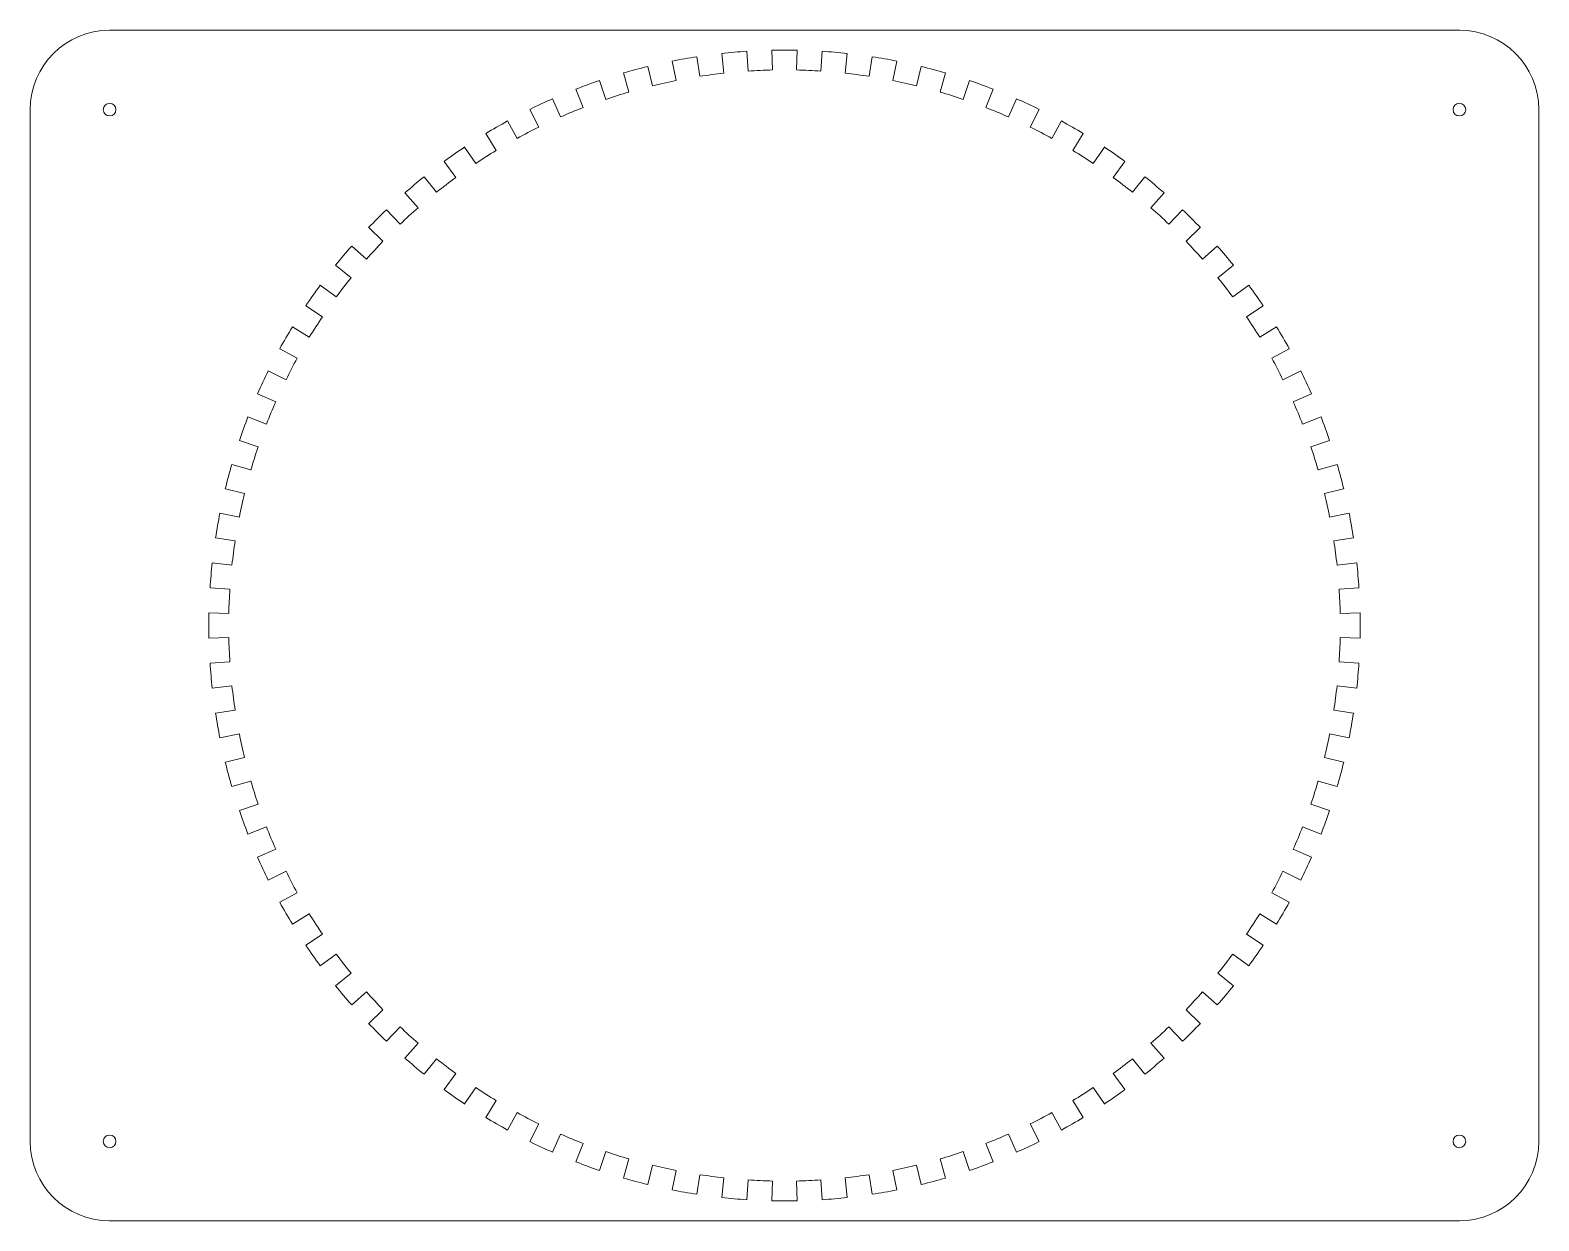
# Model space of a CAD drawing. Header units: millimetres. Extents: x -190 to 190, y -150 to 150.
import ezdxf

# ---------------------------------------------------------------- set-up
doc = ezdxf.new("R2010")
doc.units = ezdxf.units.MM

msp = doc.modelspace()

# ---------------------------------------------------------------- linework, layer by layer
at = {"color": 7, "linetype": 'Continuous', "lineweight": 15}
for p, q in [((170, 150), (-170, 150)), ((-9.16, 139.7), (-9.48, 144.69)), ((-3.16, 144.97), (-3.05, 139.97)), ((3.05, 139.97), (3.16, 144.97)), ((9.48, 144.69), (9.16, 139.7)), ((-33.28, 135.99), (-34.46, 140.84)), ((-28.29, 142.21), (-27.31, 137.31)), ((-21.3, 138.37), (-22.06, 143.31)), ((-15.79, 144.14), (-15.24, 139.17)), ((15.24, 139.17), (15.79, 144.14)), ((22.06, 143.31), (21.3, 138.37)), ((27.31, 137.31), (28.29, 142.21)), ((34.46, 140.84), (33.28, 135.99)), ((-45, 132.57), (-46.61, 137.3)), ((-40.58, 139.21), (-39.18, 134.41)), ((39.18, 134.41), (40.58, 139.21)), ((46.61, 137.3), (45, 132.57)), ((-52.55, 135.14), (-50.74, 130.48)), ((50.74, 130.48), (52.55, 135.14)), ((-190, 130), (-190, -130)), ((-64.13, 130.05), (-61.92, 125.56)), ((-56.38, 128.14), (-58.4, 132.72)), ((58.4, 132.72), (56.38, 128.14)), ((61.92, 125.56), (64.13, 130.05)), ((190, -130), (190, 130)), ((-67.34, 122.74), (-69.74, 127.13)), ((69.74, 127.13), (67.34, 122.74)), ((-75.22, 123.96), (-72.63, 119.69)), ((72.63, 119.69), (75.22, 123.96)), ((-77.78, 116.41), (-80.56, 120.56)), ((80.56, 120.56), (77.78, 116.41)), ((-85.74, 116.93), (-82.78, 112.9)), ((82.78, 112.9), (85.74, 116.93)), ((-87.63, 109.18), (-90.76, 113.08)), ((90.76, 113.08), (87.63, 109.18)), ((-95.61, 109.02), (-92.31, 105.26)), ((92.31, 105.26), (95.61, 109.02)), ((-96.81, 101.13), (-100.27, 104.74)), ((100.27, 104.74), (96.81, 101.13)), ((-104.74, 100.27), (-101.13, 96.81)), ((101.13, 96.81), (104.74, 100.27)), ((-105.26, 92.31), (-109.02, 95.61)), ((109.02, 95.61), (105.26, 92.31)), ((-113.08, 90.76), (-109.18, 87.63)), ((109.18, 87.63), (113.08, 90.76)), ((-112.9, 82.78), (-116.93, 85.74)), ((116.93, 85.74), (112.9, 82.78)), ((-120.56, 80.56), (-116.41, 77.78)), ((116.41, 77.78), (120.56, 80.56)), ((-119.69, 72.63), (-123.96, 75.22)), ((123.96, 75.22), (119.69, 72.63)), ((-127.13, 69.74), (-122.74, 67.34)), ((122.74, 67.34), (127.13, 69.74)), ((-125.56, 61.92), (-130.05, 64.13)), ((130.05, 64.13), (125.56, 61.92)), ((-132.72, 58.4), (-128.14, 56.38)), ((128.14, 56.38), (132.72, 58.4)), ((-130.48, 50.74), (-135.14, 52.55)), ((135.14, 52.55), (130.48, 50.74)), ((-137.3, 46.61), (-132.57, 45)), ((132.57, 45), (137.3, 46.61)), ((-134.41, 39.18), (-139.21, 40.58)), ((139.21, 40.58), (134.41, 39.18)), ((-140.84, 34.46), (-135.99, 33.28)), ((135.99, 33.28), (140.84, 34.46)), ((-137.31, 27.31), (-142.21, 28.29)), ((142.21, 28.29), (137.31, 27.31)), ((-143.31, 22.06), (-138.37, 21.3)), ((138.37, 21.3), (143.31, 22.06)), ((-139.17, 15.24), (-144.14, 15.79)), ((144.14, 15.79), (139.17, 15.24)), ((-144.69, 9.48), (-139.7, 9.16)), ((139.7, 9.16), (144.69, 9.48)), ((-139.97, 3.05), (-144.97, 3.16)), ((144.97, 3.16), (139.97, 3.05)), ((-144.97, -3.16), (-139.97, -3.05)), ((139.97, -3.05), (144.97, -3.16)), ((-139.7, -9.16), (-144.69, -9.48)), ((144.69, -9.48), (139.7, -9.16)), ((-144.14, -15.79), (-139.17, -15.24)), ((139.17, -15.24), (144.14, -15.79)), ((-138.37, -21.3), (-143.31, -22.06)), ((143.31, -22.06), (138.37, -21.3)), ((-142.21, -28.29), (-137.31, -27.31)), ((137.31, -27.31), (142.21, -28.29)), ((-135.99, -33.28), (-140.84, -34.46)), ((140.84, -34.46), (135.99, -33.28)), ((-139.21, -40.58), (-134.41, -39.18)), ((134.41, -39.18), (139.21, -40.58)), ((-132.57, -45), (-137.3, -46.61)), ((137.3, -46.61), (132.57, -45)), ((-135.14, -52.55), (-130.48, -50.74)), ((130.48, -50.74), (135.14, -52.55)), ((-128.14, -56.38), (-132.72, -58.4)), ((132.72, -58.4), (128.14, -56.38)), ((-130.05, -64.13), (-125.56, -61.92)), ((125.56, -61.92), (130.05, -64.13)), ((-122.74, -67.34), (-127.13, -69.74)), ((127.13, -69.74), (122.74, -67.34)), ((-123.96, -75.22), (-119.69, -72.63)), ((119.69, -72.63), (123.96, -75.22)), ((-116.41, -77.78), (-120.56, -80.56)), ((120.56, -80.56), (116.41, -77.78)), ((-116.93, -85.74), (-112.9, -82.78)), ((112.9, -82.78), (116.93, -85.74)), ((-109.18, -87.63), (-113.08, -90.76)), ((113.08, -90.76), (109.18, -87.63)), ((-109.02, -95.61), (-105.26, -92.31)), ((105.26, -92.31), (109.02, -95.61)), ((-101.13, -96.81), (-104.74, -100.27)), ((104.74, -100.27), (101.13, -96.81)), ((-100.27, -104.74), (-96.81, -101.13)), ((96.81, -101.13), (100.27, -104.74)), ((-92.31, -105.26), (-95.61, -109.02)), ((95.61, -109.02), (92.31, -105.26)), ((-90.76, -113.08), (-87.63, -109.18)), ((87.63, -109.18), (90.76, -113.08)), ((-82.78, -112.9), (-85.74, -116.93)), ((85.74, -116.93), (82.78, -112.9)), ((-80.56, -120.56), (-77.78, -116.41)), ((77.78, -116.41), (80.56, -120.56)), ((-72.63, -119.69), (-75.22, -123.96)), ((75.22, -123.96), (72.63, -119.69)), ((-69.74, -127.13), (-67.34, -122.74)), ((67.34, -122.74), (69.74, -127.13)), ((-61.92, -125.56), (-64.13, -130.05)), ((-58.4, -132.72), (-56.38, -128.14)), ((56.38, -128.14), (58.4, -132.72)), ((64.13, -130.05), (61.92, -125.56)), ((-50.74, -130.48), (-52.55, -135.14)), ((-46.61, -137.3), (-45, -132.57)), ((45, -132.57), (46.61, -137.3)), ((52.55, -135.14), (50.74, -130.48)), ((-39.18, -134.41), (-40.58, -139.21)), ((-34.46, -140.84), (-33.28, -135.99)), ((33.28, -135.99), (34.46, -140.84)), ((40.58, -139.21), (39.18, -134.41)), ((-27.31, -137.31), (-28.29, -142.21)), ((-22.06, -143.31), (-21.3, -138.37)), ((-15.24, -139.17), (-15.79, -144.14)), ((-9.48, -144.69), (-9.16, -139.7)), ((-3.05, -139.97), (-3.16, -144.97)), ((3.16, -144.97), (3.05, -139.97)), ((9.16, -139.7), (9.48, -144.69)), ((15.79, -144.14), (15.24, -139.17)), ((21.3, -138.37), (22.06, -143.31)), ((28.29, -142.21), (27.31, -137.31)), ((-170, -150), (170, -150))]:
    msp.add_line(p, q, dxfattribs=at)
for centre in [(-170, 130), (170, 130), (-170, -130), (170, -130)]:
    msp.add_circle(centre, 1.6, dxfattribs=at)
for centre, radius, start, end in [((-170, 130), 20, 90, 180), ((170, 130), 20, 0, 90), ((0, 0), 145, 93.75, 96.25), ((0, 0), 145, 88.75, 91.25), ((0, 0), 145, 83.75, 86.25), ((0, 0), 145, 103.75, 106.25), ((0, 0), 145, 98.75, 101.25), ((0, 0), 145, 78.75, 81.25), ((0, 0), 145, 73.75, 76.25), ((0, 0), 145, 108.75, 111.25), ((0, 0), 140, 101.25, 103.75), ((0, 0), 140, 96.25, 98.75), ((0, 0), 140, 91.25, 93.75), ((0, 0), 140, 86.25, 88.75), ((0, 0), 140, 81.25, 83.75), ((0, 0), 140, 76.25, 78.75), ((0, 0), 145, 68.75, 71.25), ((0, 0), 140, 106.25, 108.75), ((0, 0), 140, 71.25, 73.75), ((0, 0), 145, 113.75, 116.25), ((0, 0), 140, 111.25, 113.75), ((0, 0), 140, 66.25, 68.75), ((0, 0), 145, 63.75, 66.25), ((0, 0), 145, 118.75, 121.25), ((0, 0), 140, 116.25, 118.75), ((0, 0), 140, 61.25, 63.75), ((0, 0), 145, 58.75, 61.25), ((0, 0), 145, 123.75, 126.25), ((0, 0), 140, 121.25, 123.75), ((0, 0), 140, 56.25, 58.75), ((0, 0), 145, 53.75, 56.25), ((0, 0), 145, 128.75, 131.25), ((0, 0), 140, 126.25, 128.75), ((0, 0), 140, 51.25, 53.75), ((0, 0), 145, 48.75, 51.25), ((0, 0), 145, 133.75, 136.25), ((0, 0), 140, 131.25, 133.75), ((0, 0), 140, 46.25, 48.75), ((0, 0), 145, 43.75, 46.25), ((0, 0), 145, 138.75, 141.25), ((0, 0), 140, 136.25, 138.75), ((0, 0), 140, 41.25, 43.75), ((0, 0), 145, 38.75, 41.25), ((0, 0), 140, 141.25, 143.75), ((0, 0), 140, 36.25, 38.75), ((0, 0), 145, 143.75, 146.25), ((0, 0), 145, 33.75, 36.25), ((0, 0), 140, 146.25, 148.75), ((0, 0), 140, 31.25, 33.75), ((0, 0), 145, 148.75, 151.25), ((0, 0), 145, 28.75, 31.25), ((0, 0), 140, 151.25, 153.75), ((0, 0), 140, 26.25, 28.75), ((0, 0), 145, 153.75, 156.25), ((0, 0), 145, 23.75, 26.25), ((0, 0), 140, 156.25, 158.75), ((0, 0), 140, 21.25, 23.75), ((0, 0), 145, 158.75, 161.25), ((0, 0), 145, 18.75, 21.25), ((0, 0), 140, 161.25, 163.75), ((0, 0), 140, 16.25, 18.75), ((0, 0), 145, 163.75, 166.25), ((0, 0), 145, 13.75, 16.25), ((0, 0), 140, 166.25, 168.75), ((0, 0), 140, 11.25, 13.75), ((0, 0), 145, 168.75, 171.25), ((0, 0), 145, 8.75, 11.25), ((0, 0), 140, 171.25, 173.75), ((0, 0), 140, 6.25, 8.75), ((0, 0), 145, 173.75, 176.25), ((0, 0), 145, 3.75, 6.25), ((0, 0), 140, 176.25, 178.75), ((0, 0), 140, 1.25, 3.75), ((0, 0), 145, 178.75, 181.25), ((0, 0), 145, 358.75, 1.25), ((0, 0), 140, 181.25, 183.75), ((0, 0), 140, 356.25, 358.75), ((0, 0), 145, 183.75, 186.25), ((0, 0), 145, 353.75, 356.25), ((0, 0), 140, 186.25, 188.75), ((0, 0), 140, 351.25, 353.75), ((0, 0), 145, 188.75, 191.25), ((0, 0), 145, 348.75, 351.25), ((0, 0), 140, 191.25, 193.75), ((0, 0), 140, 346.25, 348.75), ((0, 0), 145, 193.75, 196.25), ((0, 0), 145, 343.75, 346.25), ((0, 0), 140, 196.25, 198.75), ((0, 0), 140, 341.25, 343.75), ((0, 0), 145, 198.75, 201.25), ((0, 0), 145, 338.75, 341.25), ((0, 0), 140, 201.25, 203.75), ((0, 0), 140, 336.25, 338.75), ((0, 0), 145, 203.75, 206.25), ((0, 0), 145, 333.75, 336.25), ((0, 0), 140, 206.25, 208.75), ((0, 0), 140, 331.25, 333.75), ((0, 0), 145, 208.75, 211.25), ((0, 0), 145, 328.75, 331.25), ((0, 0), 140, 211.25, 213.75), ((0, 0), 140, 326.25, 328.75), ((0, 0), 145, 213.75, 216.25), ((0, 0), 140, 216.25, 218.75), ((0, 0), 140, 321.25, 323.75), ((0, 0), 145, 323.75, 326.25), ((0, 0), 145, 218.75, 221.25), ((0, 0), 145, 318.75, 321.25), ((0, 0), 140, 221.25, 223.75), ((0, 0), 140, 316.25, 318.75), ((0, 0), 145, 223.75, 226.25), ((0, 0), 140, 226.25, 228.75), ((0, 0), 140, 311.25, 313.75), ((0, 0), 145, 313.75, 316.25), ((0, 0), 145, 228.75, 231.25), ((0, 0), 140, 231.25, 233.75), ((0, 0), 140, 306.25, 308.75), ((0, 0), 145, 308.75, 311.25), ((0, 0), 145, 233.75, 236.25), ((0, 0), 140, 236.25, 238.75), ((0, 0), 140, 301.25, 303.75), ((0, 0), 145, 303.75, 306.25), ((0, 0), 145, 238.75, 241.25), ((0, 0), 140, 241.25, 243.75), ((0, 0), 140, 296.25, 298.75), ((0, 0), 145, 298.75, 301.25), ((0, 0), 140, 246.25, 248.75), ((0, 0), 140, 291.25, 293.75), ((-170, -130), 20, 180, 270), ((0, 0), 145, 243.75, 246.25), ((0, 0), 140, 251.25, 253.75), ((0, 0), 140, 286.25, 288.75), ((0, 0), 145, 293.75, 296.25), ((170, -130), 20, 270, 0), ((0, 0), 145, 248.75, 251.25), ((0, 0), 140, 256.25, 258.75), ((0, 0), 140, 281.25, 283.75), ((0, 0), 145, 288.75, 291.25), ((0, 0), 145, 253.75, 256.25), ((0, 0), 140, 261.25, 263.75), ((0, 0), 140, 266.25, 268.75), ((0, 0), 140, 271.25, 273.75), ((0, 0), 140, 276.25, 278.75), ((0, 0), 145, 283.75, 286.25), ((0, 0), 145, 258.75, 261.25), ((0, 0), 145, 263.75, 266.25), ((0, 0), 145, 273.75, 276.25), ((0, 0), 145, 278.75, 281.25), ((0, 0), 145, 268.75, 271.25)]:
    msp.add_arc(centre, radius, start, end, dxfattribs=at)

doc.saveas('drawing.dxf')
